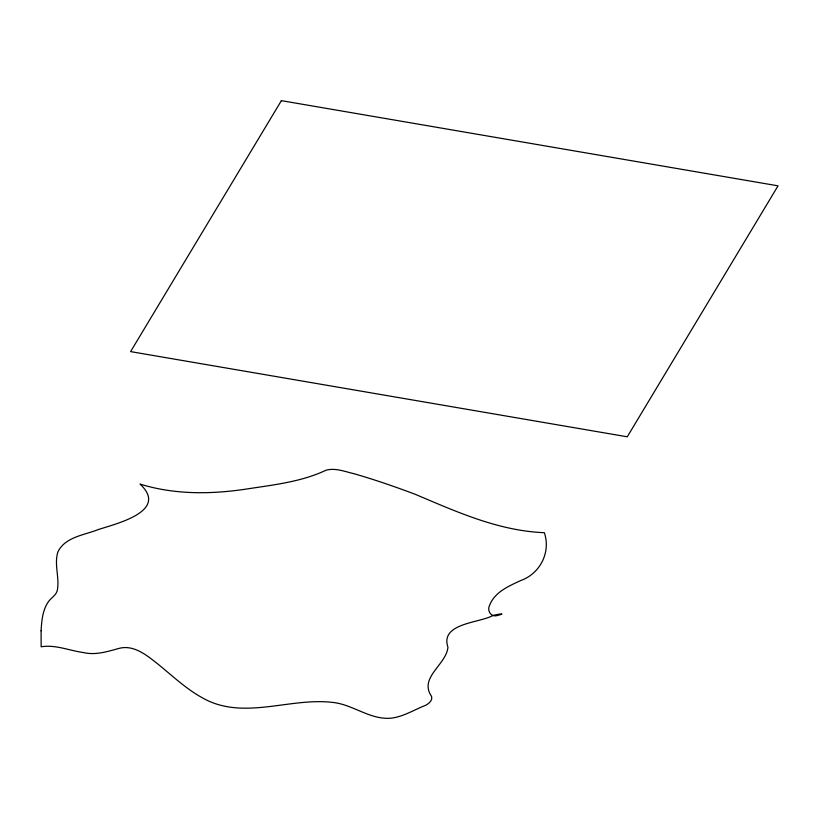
<?xml version="1.0" encoding="UTF-8"?>
<svg xmlns="http://www.w3.org/2000/svg" width="819" height="819" viewBox="0 0 819 819"><rect width="100%" height="100%" fill="white"/><g stroke="black" fill="none" stroke-linecap="round" stroke-linejoin="round"><path stroke-width="1.23" d="M41.083 630.825L41.155 646.785C55.508 644.42 69.431 650.675 83.497 652.569C95.639 655.456 107.627 651.504 119.236 648.341C132.709 644.819 144.871 653.828 154.863 661.65C170.465 673.883 184.715 688.103 202.201 697.727C242.874 721.099 289.383 697.235 332.657 702.415C353.04 704.442 370.147 720.116 391.175 718.161C403.572 716.697 414.219 709.704 425.665 705.302C428.828 703.593 432.78 700.562 431.603 696.467C418.509 677.579 446.294 664.854 447.942 647.266C439.844 623.331 478.665 623.064 492.475 615.765C494.789 614.588 509.111 612.428 497.491 615.509C490.939 617.628 486.558 610.39 489.793 604.862C495.024 591.871 508.896 586.046 520.73 580.548C540.028 573.699 551.044 552.354 544.348 532.698C498.361 530.845 456.592 511.783 415.018 494.215C394.953 486.691 374.692 479.658 354.095 473.74C345.024 471.652 335.473 467.669 326.095 470.188C301.699 481.726 274.478 484.746 248.096 488.8C212.203 494.379 175.041 494.952 140.018 484.07C169.216 511.179 116.359 523.658 98.178 529.586C84.306 535.145 64.865 536.957 57.821 552.119C53.952 564.772 59.848 577.989 57.238 590.755C55.815 595.689 50.696 598.013 48.086 602.18C42.475 610.575 41.677 621.048 41.083 630.825M281.378 100.655L130.6 351.607L627.272 436.803L778.05 185.841L281.378 100.655"/></g></svg>
